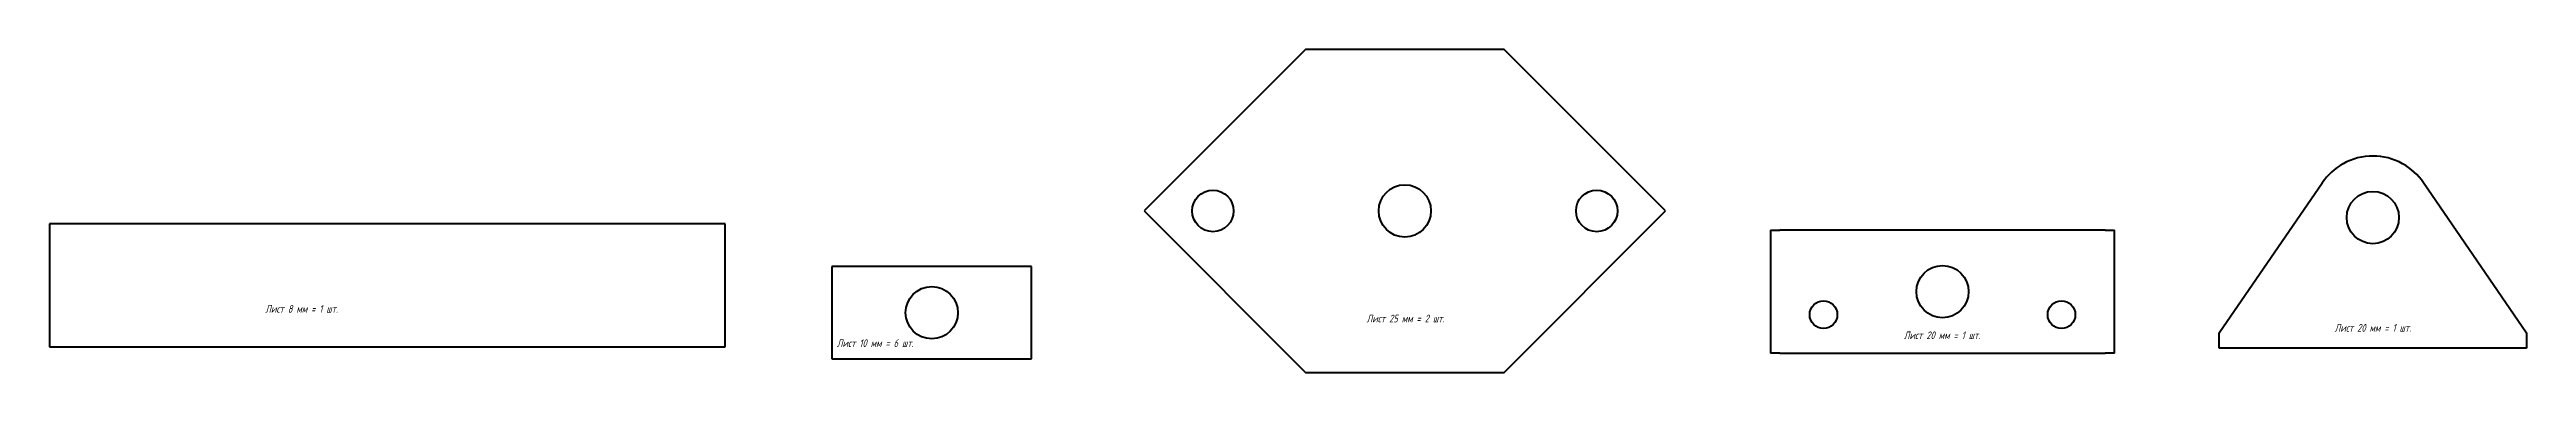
# Model space of a CAD drawing. Header units: millimetres. Extents: x -220 to 1393, y -57 to 153.
import ezdxf

# ---------------------------------------------------------------- set-up
doc = ezdxf.new("R2010")
doc.units = ezdxf.units.MM
doc.linetypes.add('K5LT_BASIC', pattern=[0])
doc.styles.add('KTEXTSTYLE', font='GOST_AU.SHX', dxfattribs={"width": 0.96, "height": 5})

# ---------------------------------------------------------------- blocks, each defined once
blk = doc.blocks.new('U0')
at = {"color": 163, "linetype": 'K5LT_BASIC', "lineweight": 40, "true_color": 0x7582cc}
for p, q in [((220, 40), (-220, 40)), ((-220, 40), (-220, -40)), ((220, -40), (220, 40)), ((-220, -40), (220, -40))]:
    blk.add_line(p, q, dxfattribs=at)

msp = doc.modelspace()

# ---------------------------------------------------------------- linework, layer by layer
at = {"color": 163, "linetype": 'K5LT_BASIC', "lineweight": 40, "true_color": 0x7582cc}
for p, q in [((598, 153.4), (493, 48.4)), ((727.4, 153.4), (598, 153.4)), ((832.4, 48.4), (727.4, 153.4)), ((1193.2, -30.9), (1260.3, 66.8)), ((1326.2, 66.8), (1393.2, -30.9)), ((493, 48.4), (598, -56.6)), ((727.4, -56.6), (832.4, 48.4)), ((900.9, 35.9), (900.9, -44.1)), ((900.9, 35.9), (906.9, 35.9)), ((992.9, 35.9), (906.9, 35.9)), ((1032.9, 35.9), (992.9, 35.9)), ((1118.9, 35.9), (1032.9, 35.9)), ((1118.9, 35.9), (1124.9, 35.9)), ((1124.9, -44.1), (1124.9, 35.9)), ((419.6, 12.2), (289.6, 12.2)), ((289.6, 12.2), (289.6, -47.8)), ((419.6, -47.8), (419.6, 12.2)), ((1193.2, -40.9), (1193.2, -30.9)), ((1393.2, -30.9), (1393.2, -40.9)), ((289.6, -47.8), (419.6, -47.8)), ((906.9, -44.1), (900.9, -44.1)), ((906.9, -44.1), (1118.9, -44.1)), ((1124.9, -44.1), (1118.9, -44.1)), ((1393.2, -40.9), (1193.2, -40.9)), ((598, -56.6), (727.4, -56.6))]:
    msp.add_line(p, q, dxfattribs=at)
for centre, radius in [((662.7, 48.4), 17), ((537.7, 48.4), 13.5), ((787.7, 48.4), 13.5), ((1293.2, 44.1), 17), ((1012.9, -4.1), 17), ((354.6, -17.8), 17), ((935.4, -19.1), 9), ((1090.4, -19.1), 9)]:
    msp.add_circle(centre, radius, dxfattribs=at)
for start, end in [(61.045, 118.955), (118.955, 145.5328), (34.4672, 61.045)]:
    msp.add_arc((1293.2, 44.1), 40, start, end, dxfattribs=at)

# ---------------------------------------------------------------- block references
msp.add_blockref('U0', (0, 0))

# ---------------------------------------------------------------- texts
at = {"color": 7, "char_height": 5, "attachment_point": 1, "style": 'KTEXTSTYLE'}
for s, insert in [('\\H3.5;\\W0.965;\\Q15;\\Q15;\\H5.00;Лист 8 мм = 1 шт.', (-79.5, -12.8)), ('\\H3.5;\\W0.965;\\Q15;\\Q15;\\H5.00;Лист 25 мм = 2 шт.', (637.8, -19.1)), ('\\H3.5;\\W0.965;\\Q15;\\Q15;\\H5.00;Лист 20 мм = 1 шт.', (987.7, -30)), ('\\H3.5;\\W0.965;\\Q15;\\Q15;\\H5.00;Лист 20 мм = 1 шт.', (1268.3, -25.2)), ('\\H3.5;\\W0.965;\\Q15;\\Q15;\\H5.00;Лист 10 мм = 6 шт.', (292.8, -35.1))]:
    msp.add_mtext(s, dxfattribs=dict(at, insert=insert))

doc.saveas('drawing.dxf')
